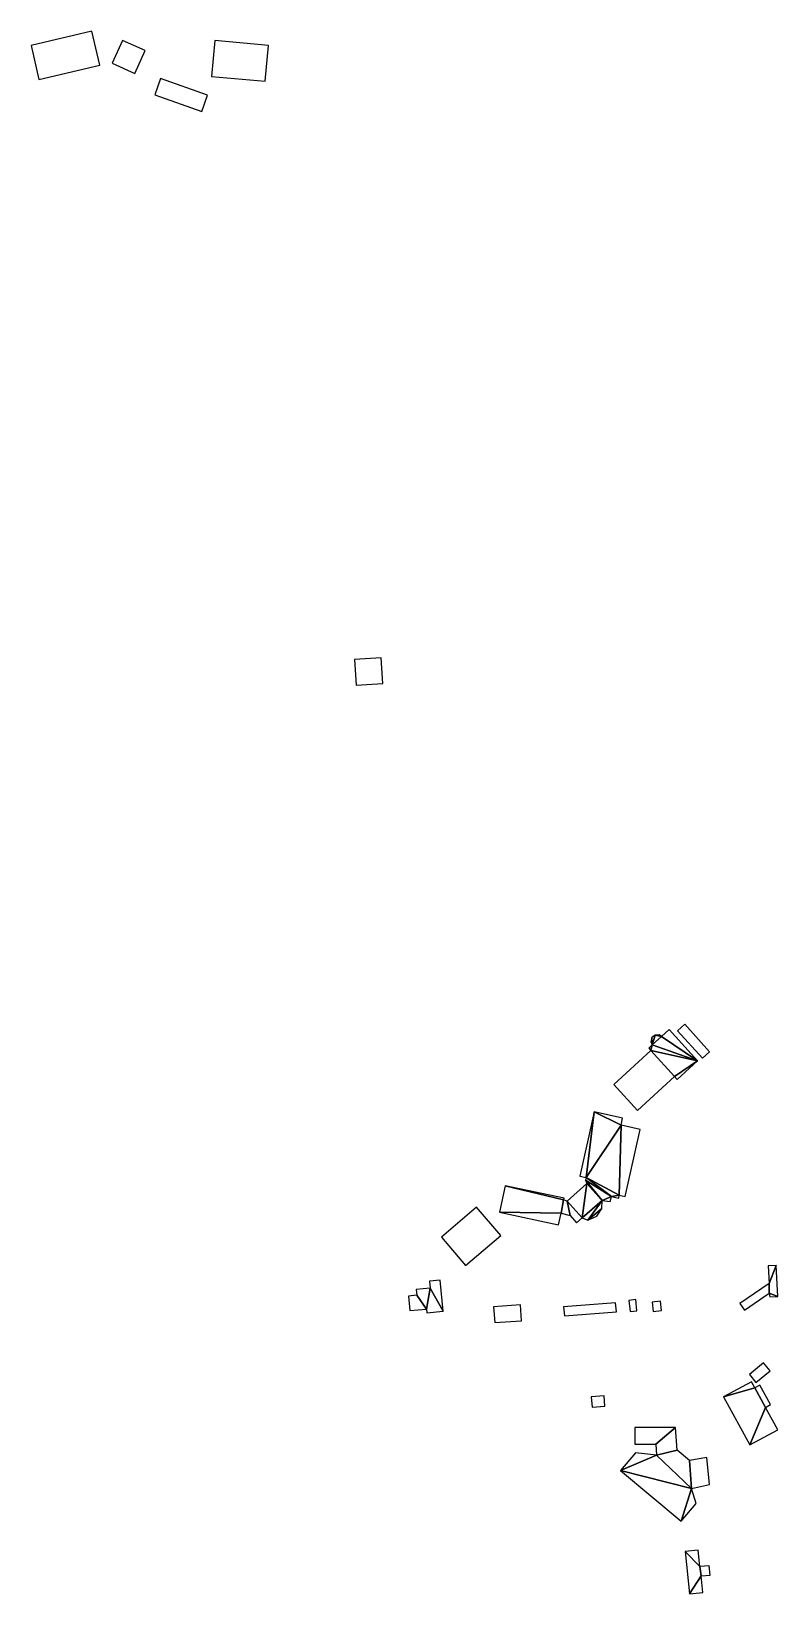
# Model space of a CAD drawing. Extents: x -4152 to 2523, y -9815 to 2776.
# Drawn here: x -469 to 2523, y -3481 to 2776 of the extents above; entities that cross this region are included whole.
import ezdxf

# ---------------------------------------------------------------- set-up
doc = ezdxf.new("R2010")
doc.units = 0

msp = doc.modelspace()

# ---------------------------------------------------------------- linework, layer by layer
at = {"layer": 'mg_to_dxf', "color": 40}
for points in [[(-437.65, 2583.16), (-193.56, 2639.76), (-225.18, 2776.14), (-468.69, 2719.67)], [(-53.13, 2607.42), (-11.99, 2698.53), (-103.13, 2739.68), (-144.28, 2648.56)], [(468.95, 2576.08), (481.89, 2719.54), (266.61, 2738.95), (253.63, 2594.88)], [(26.15, 2520.97), (214.74, 2454.38), (238.04, 2520.37), (49.45, 2586.96)], [(833.16, 158.03), (940.28, 164.95), (933.68, 267.14), (826.83, 260.23)], [(2020.19, -1282.92), (2020.19, -1282.92), (2031.33, -1243.54), (2018.47, -1253.67)], [(2056.75, -1249.63), (2056.75, -1249.63), (2031.33, -1243.54), (2020.19, -1282.92)], [(2020.19, -1282.92), (2020.19, -1282.92), (2201.58, -1347.15), (2056.75, -1249.63)], [(2056.75, -1249.63), (2056.75, -1249.63), (2047.68, -1242.91), (2031.33, -1243.54)], [(2201.58, -1347.15), (2087.47, -1221.69), (2056.75, -1249.63)], [(2221.1, -1335.94), (2249.98, -1310.11), (2151.24, -1199.7), (2121.78, -1226.05)], [(2015.09, -1305.1), (1865.71, -1440.96), (1960.59, -1545.28), (2110.03, -1409.36)], [(2020.19, -1282.92), (2006.36, -1295.5), (2015.09, -1305.1)], [(2020.19, -1282.92), (2020.19, -1282.92), (2018.47, -1253.67), (2014.02, -1269.42)], [(2015.09, -1305.1), (2015.09, -1305.1), (2201.58, -1347.15), (2020.19, -1282.92)], [(2015.09, -1305.1), (2015.09, -1305.1), (2110.03, -1409.36), (2201.58, -1347.15)], [(2110.03, -1409.36), (2120.51, -1420.89), (2201.58, -1347.15)], [(1754.71, -1813.82), (1754.71, -1813.82), (1788.08, -1550.57), (1730.27, -1808.36)], [(1895.2, -1604.24), (1895.2, -1604.24), (1788.08, -1550.57), (1754.71, -1813.82)], [(1895.2, -1604.24), (1895.2, -1604.24), (1901.35, -1576.39), (1788.08, -1550.57)], [(1754.71, -1813.82), (1888.16, -1884.67), (1895.2, -1604.24)], [(1888.16, -1884.67), (1911.44, -1889.71), (1971.48, -1621.26), (1895.2, -1604.24)], [(1754.71, -1813.82), (1754.71, -1813.82), (1752.11, -1825.05), (1856.64, -1889.47)], [(1754.71, -1813.82), (1754.71, -1813.82), (1856.64, -1889.47), (1888.16, -1884.67)], [(1430.92, -1846.75), (1408.27, -1952.5), (1655.08, -1956.54), (1665, -1903.22)], [(1665, -1903.22), (1666.99, -1896.36), (1430.92, -1846.75)], [(1758.12, -1838.15), (1758.12, -1838.15), (1679.01, -1908.27), (1738.71, -1975.84)], [(1758.12, -1838.15), (1758.12, -1838.15), (1738.71, -1975.84), (1819.31, -1906.42)], [(1752.11, -1825.05), (1752.11, -1825.05), (1819.31, -1906.42), (1856.64, -1889.47)], [(1752.11, -1825.05), (1752.11, -1825.05), (1758.12, -1838.15), (1819.31, -1906.42)], [(1271.97, -2166.22), (1412.96, -2045.39), (1316.12, -1932.4), (1175.64, -2052.8)], [(1679.01, -1908.27), (1665, -1903.22), (1655.08, -1956.54), (1691.27, -1965.51)], [(1679.01, -1908.27), (1691.27, -1965.51), (1717.2, -1994.97), (1738.71, -1975.84)], [(1819.31, -1906.42), (1819.31, -1906.42), (1738.71, -1975.84), (1761.46, -1984.7)], [(1819.31, -1906.42), (1819.31, -1906.42), (1761.46, -1984.7), (1818.29, -1937.67)], [(1818.29, -1937.67), (1818.29, -1937.67), (1761.46, -1984.7), (1797.45, -1968.19)], [(1856.64, -1889.47), (1856.64, -1889.47), (1819.31, -1906.42), (1851.65, -1910.52)], [(1888.16, -1884.67), (1888.16, -1884.67), (1856.64, -1889.47), (1885.88, -1896.04)], [(1408.27, -1952.5), (1645.08, -2003.22), (1655.08, -1956.54)], [(2516.76, -2166), (2484.31, -2167.71), (2488.5, -2238.65)], [(2488.5, -2238.65), (2489.15, -2277.45), (2523.27, -2289.76), (2516.76, -2166)], [(1181.79, -2349.51), (1169.61, -2224.98), (1127.34, -2229.11), (1130.05, -2256.87)], [(2488.5, -2238.65), (2371.51, -2317.87), (2389.72, -2344.77), (2489.15, -2277.45)], [(1076.06, -2285.15), (1043.08, -2288.37), (1048.7, -2346.88), (1115.24, -2340.37)], [(1130.05, -2256.87), (1073.83, -2262.37), (1076.06, -2285.15), (1115.24, -2340.37)], [(1130.05, -2256.87), (1115.24, -2340.37), (1116.75, -2355.87), (1181.79, -2349.51)], [(1931.57, -2350.29), (1958.9, -2347.24), (1953.96, -2302.93), (1926.64, -2305.97)], [(2024.02, -2350.67), (2057.63, -2346.93), (2053.37, -2308.7), (2019.76, -2312.44)], [(2489.15, -2277.45), (2490.83, -2291.47), (2523.27, -2289.76)], [(1389.15, -2394.89), (1496.28, -2387.19), (1491.71, -2323.61), (1384.58, -2331.31)], [(1876.36, -2351.11), (1873.47, -2315.42), (1664.97, -2332.29), (1667.86, -2367.98)], [(2409.31, -2602.96), (2435.81, -2634.91), (2492.52, -2587.88), (2466.02, -2555.93)], [(1778.82, -2733.79), (1830.53, -2729.83), (1827.34, -2688.27), (1775.63, -2692.23)], [(2431.18, -2656.58), (2417.57, -2631.69), (2306.19, -2692.6)], [(2473.95, -2734.27), (2431.18, -2656.58), (2306.19, -2692.6), (2411.3, -2884.79)], [(2473.95, -2734.27), (2494.07, -2723.27), (2451.51, -2645.46), (2431.18, -2656.58)], [(2411.3, -2884.79), (2522.9, -2823.76), (2473.95, -2734.27)], [(2112.95, -2814.76), (1950.48, -2814.5), (1950.37, -2881.41), (2034.09, -2881.54)], [(2119.54, -2905.46), (2112.95, -2814.76), (2034.09, -2881.54), (2036.85, -2925.11)], [(2036.85, -2925.11), (2036.85, -2925.11), (1952.95, -2915.85), (1893.52, -2986.97)], [(2036.85, -2925.11), (2036.85, -2925.11), (1893.52, -2986.97), (2177.8, -3058.49)], [(2036.85, -2925.11), (2177.8, -3058.49), (2170.03, -2947.64), (2119.54, -2905.46)], [(2177.8, -3058.49), (2249.86, -3043.63), (2238.73, -2935.11), (2170.03, -2947.64)], [(2177.8, -3058.49), (2177.8, -3058.49), (1893.52, -2986.97), (2136.36, -3189.88)], [(2177.8, -3058.49), (2177.8, -3058.49), (2136.36, -3189.88), (2195.78, -3118.76)], [(2211.23, -3372.09), (2204.38, -3306.51), (2151.57, -3312.03)], [(2151.57, -3312.03), (2169.18, -3480.57), (2216.03, -3409.38), (2211.23, -3372.09)], [(2216.03, -3409.38), (2252.16, -3405.6), (2248.26, -3368.22), (2211.23, -3372.09)], [(2169.18, -3480.57), (2222.88, -3474.95), (2216.03, -3409.38)]]:
    msp.add_3dface(points, dxfattribs=at)

doc.saveas('drawing.dxf')
